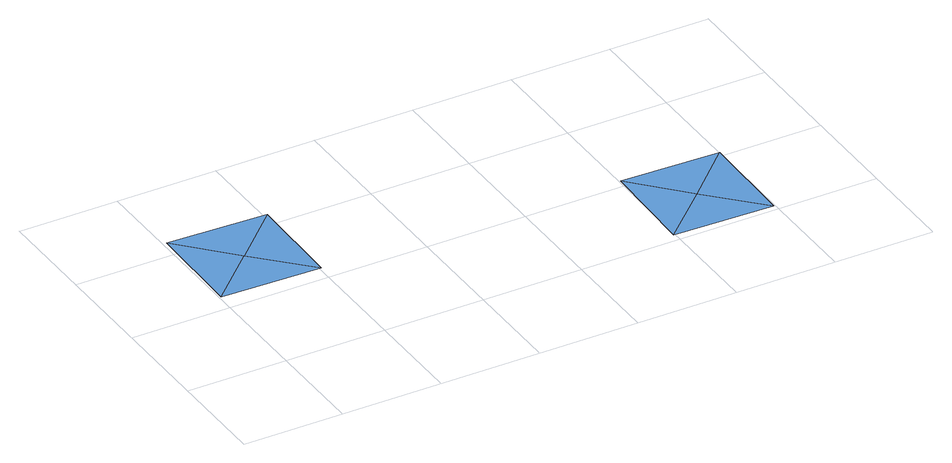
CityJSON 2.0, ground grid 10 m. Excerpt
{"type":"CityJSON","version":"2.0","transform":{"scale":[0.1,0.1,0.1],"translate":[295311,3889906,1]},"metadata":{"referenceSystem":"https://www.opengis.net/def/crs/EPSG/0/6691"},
"CityObjects":{
"waterbody1":{"type":"WaterBody","attributes":{"name":"静岡県第4次地震被害想定（元禄型関東地震）","種類":"3","津波浸水想定.浸水ランクフィールド":"Tsunami_rank.xml","津波浸水想定.浸水ランク":"1","class":"1140"},"geometry":[{"type":"MultiSurface","lod":"1","boundaries":[[[0,1,2]],[[3,2,1]],[[1,4,3]],[[4,1,0]]]}]},
"waterbody2":{"type":"WaterBody","attributes":{"name":"静岡県第4次地震被害想定（元禄型関東地震）","種類":"3","津波浸水想定.浸水ランクフィールド":"Tsunami_rank.xml","津波浸水想定.浸水ランク":"2","class":"1140"},"geometry":[{"type":"MultiSurface","lod":"1","boundaries":[[[5,6,7]],[[8,5,7]],[[7,9,8]],[[6,9,7]]]}]}
},
"vertices":[
[102,116,8],[53,167,8],[2,119,8],[4,219,8],[104,216,8],
[499,6,8],[501,106,8],[450,57,8],[399,9,8],[402,109,8]
]}
